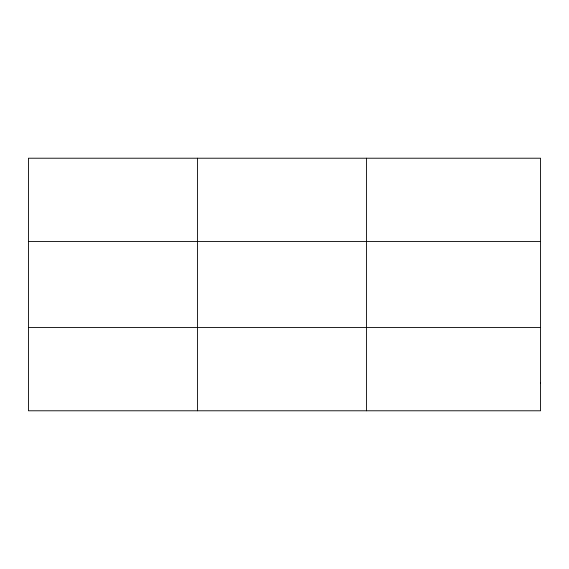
<?xml version="1.0" encoding="UTF-8"?>
<svg xmlns="http://www.w3.org/2000/svg" width="569" height="569" viewBox="0 0 569 569"><rect width="100%" height="100%" fill="white"/><g stroke="black" fill="none" stroke-linecap="round" stroke-linejoin="round"><path stroke-width="0.85" d="M197.443 158.218L197.443 410.782M366.436 158.218L366.436 410.782M28.45 241.562L540.55 241.562M28.45 327.438L540.55 327.438M540.55 383.001L540.55 410.782L28.45 410.782L28.45 158.218L540.55 158.218L540.55 383.001"/></g></svg>
